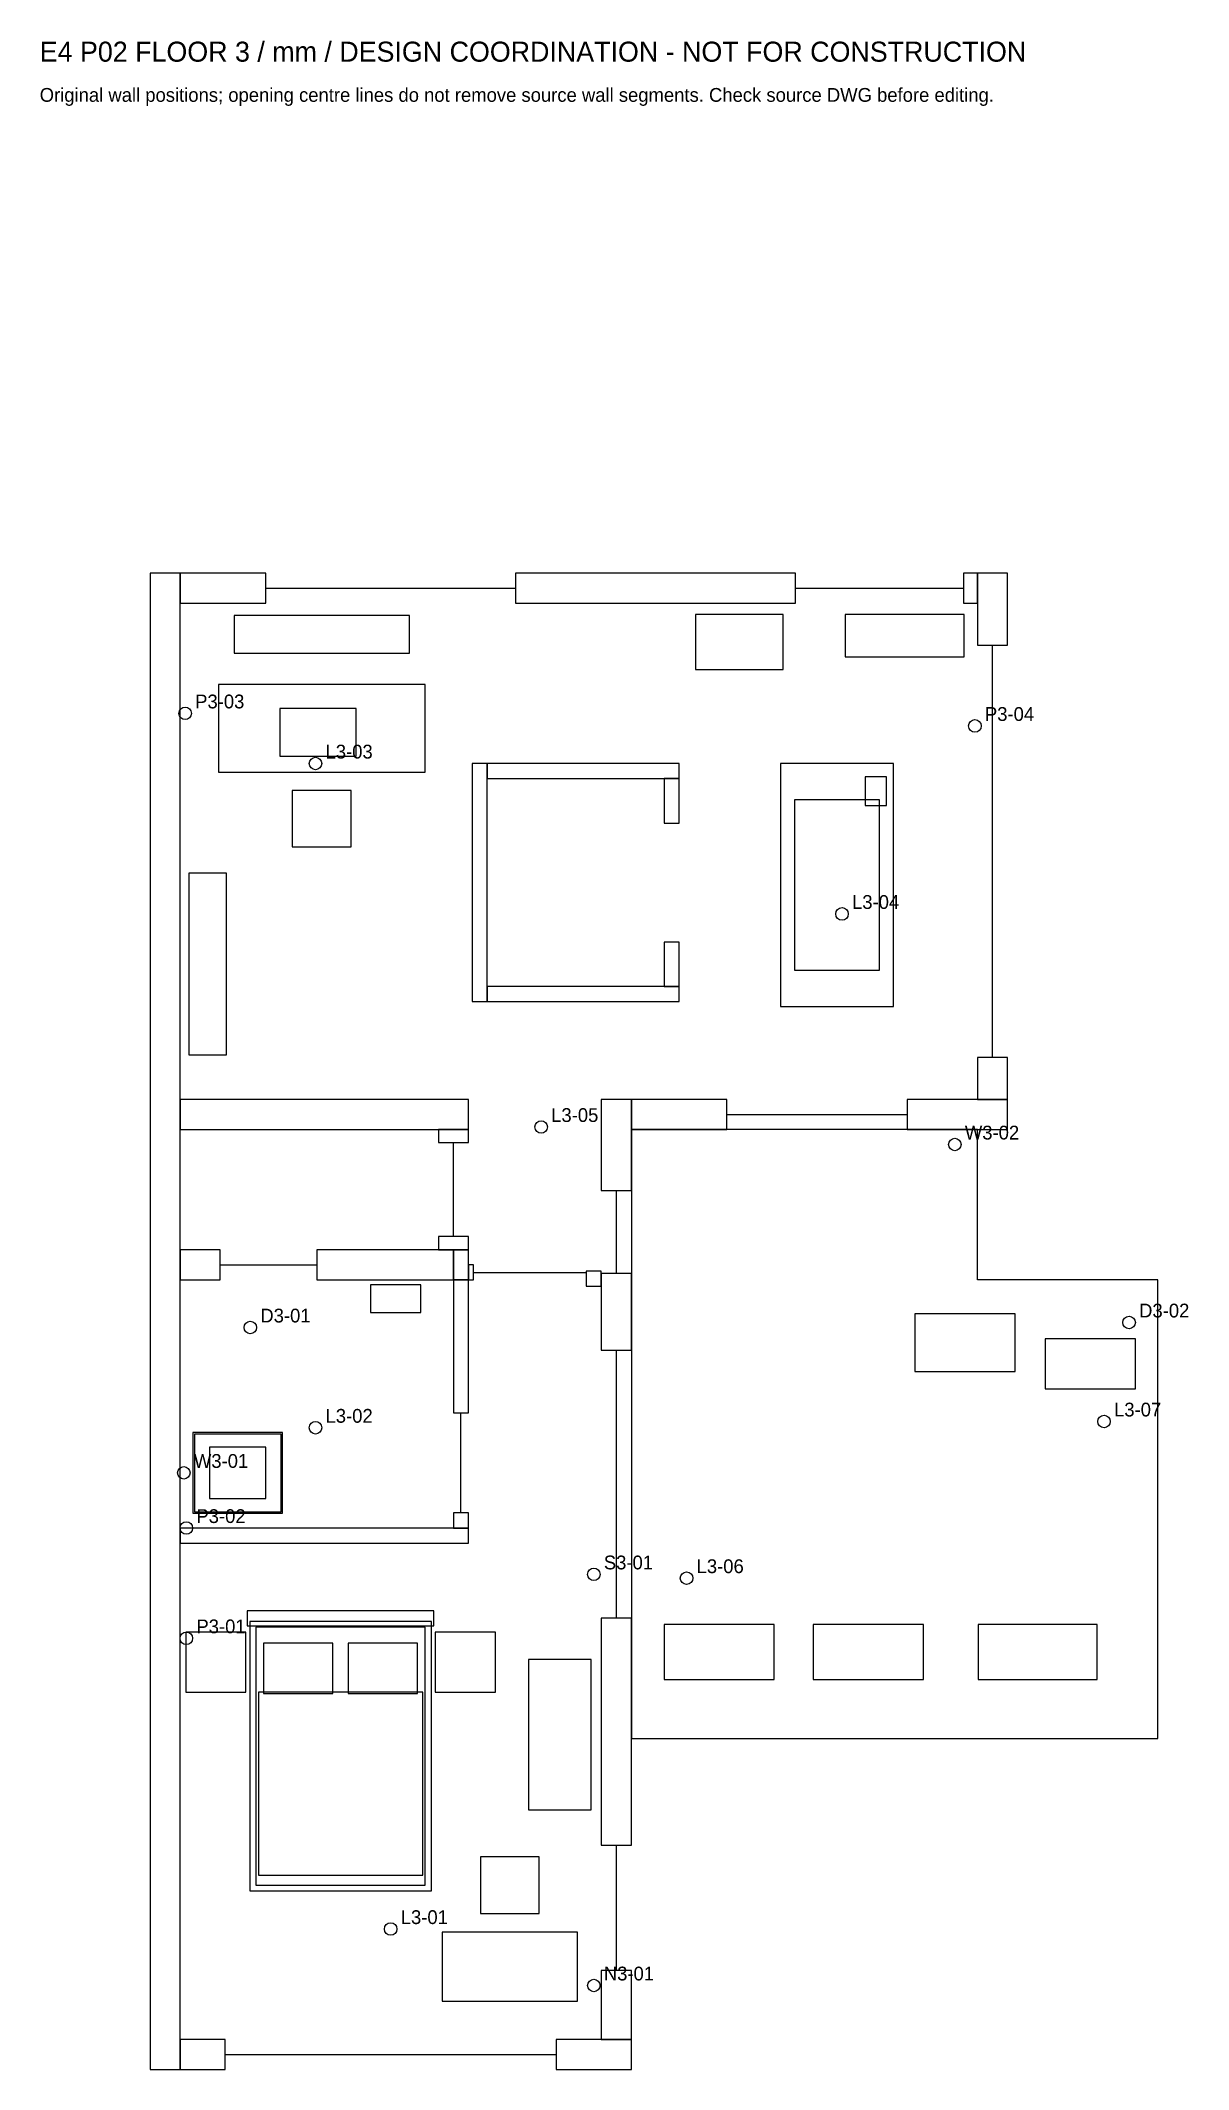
# Model space of a CAD drawing. Header units: millimetres. Extents: x -993 to 8163, y 980 to 17169.
import ezdxf

# ---------------------------------------------------------------- set-up
doc = ezdxf.new("R2010")
doc.units = ezdxf.units.MM
for name, color, linetype in [('FURNITURE', 32, 'Continuous'), ('LANDSCAPE', 3, 'Continuous'), ('NEW_INTERIOR', 30, 'Continuous'), ('NOTE', 8, 'Continuous'), ('SERVICE_INTENT', 6, 'Continuous'), ('SOURCE_OPENING', 4, 'Continuous'), ('SOURCE_WALL', 7, 'Continuous')]:
    doc.layers.add(name, color=color, linetype=linetype)

msp = doc.modelspace()

# ---------------------------------------------------------------- linework, layer by layer
at = {"layer": 'FURNITURE'}
for points in [[(550, 12280), (1950, 12280), (1950, 12580), (550, 12580)], [(4230, 12150), (4930, 12150), (4930, 12590), (4230, 12590)], [(5425, 12250), (6375, 12250), (6375, 12590), (5425, 12590)], [(425, 11330), (2075, 11330), (2075, 12030), (425, 12030)], [(915, 11460), (1525, 11460), (1525, 11840), (915, 11840)], [(4910, 9460), (5810, 9460), (5810, 11400), (4910, 11400)], [(1015, 10735), (1485, 10735), (1485, 11185), (1015, 11185)], [(5585, 11065), (5755, 11065), (5755, 11295), (5585, 11295)], [(5020, 9750), (5700, 9750), (5700, 11110), (5020, 11110)], [(490, 9075), (490, 10525), (190, 10525), (190, 9075)], [(490, 9075), (490, 10525), (190, 10525), (190, 9075)], [(490, 9075), (490, 10525), (190, 10525), (190, 9075)], [(1640, 7020), (2040, 7020), (2040, 7240), (1640, 7240)], [(5980, 6550), (6780, 6550), (6780, 7010), (5980, 7010)], [(7020, 6410), (7740, 6410), (7740, 6810), (7020, 6810)], [(222.5, 5417.5), (937.5, 5417.5), (937.5, 6062.5), (222.5, 6062.5)], [(235, 5430), (925, 5430), (925, 6050), (235, 6050)], [(355.7, 5535.4), (804.2, 5535.4), (804.2, 5944.6), (355.7, 5944.6)], [(655, 4520), (2145, 4520), (2145, 4640), (655, 4640)], [(675, 2405), (2125, 2405), (2125, 4555), (675, 4555)], [(165, 3990), (645, 3990), (645, 4470), (165, 4470)], [(725, 2450), (2075, 2450), (2075, 4510), (725, 4510)], [(785.8, 3980), (1339.2, 3980), (1339.2, 4380), (785.8, 4380)], [(1460.8, 3980), (2014.2, 3980), (2014.2, 4380), (1460.8, 4380)], [(2155, 3990), (2635, 3990), (2635, 4470), (2155, 4470)], [(3980, 4090), (4860, 4090), (4860, 4530), (3980, 4530)], [(5170, 4090), (6050, 4090), (6050, 4530), (5170, 4530)], [(6485, 4090), (7435, 4090), (7435, 4530), (6485, 4530)], [(2900, 4250), (2900, 3050), (3400, 3050), (3400, 4250)], [(745, 2530), (2055, 2530), (2055, 3990), (745, 3990)], [(2985, 2675), (2515, 2675), (2515, 2225), (2985, 2225)], [(2210, 1525), (3290, 1525), (3290, 2075), (2210, 2075)]]:
    msp.add_lwpolyline(points, close=True, dxfattribs=at)
at = {"layer": 'LANDSCAPE'}
msp.add_lwpolyline([(3720, 3620), (7920, 3620), (7920, 7280), (6480, 7280), (6480, 8480), (3720, 8480)], close=True, dxfattribs=at)
at = {"layer": 'NEW_INTERIOR'}
for points in [[(2450, 9500), (2570, 9500), (2570, 11400), (2450, 11400)], [(2570, 11280), (4100, 11280), (4100, 11400), (2570, 11400)], [(3980, 10925), (4100, 10925), (4100, 11280), (3980, 11280)], [(3980, 9620), (4100, 9620), (4100, 9975), (3980, 9975)], [(2570, 9500), (4100, 9500), (4100, 9620), (2570, 9620)]]:
    msp.add_lwpolyline(points, close=True, dxfattribs=at)
at = {"layer": 'SERVICE_INTENT'}
for centre in [(160, 11800), (6460, 11700), (1200, 11400), (5400, 10200), (3000, 8500), (6300, 8360), (7690, 6940), (680, 6900), (7490, 6150), (1200, 6100), (150, 5740), (170, 5300), (3420, 4930), (4160, 4900), (170, 4420), (1800, 2100), (3420, 1650)]:
    msp.add_circle(centre, 50, dxfattribs=at)
at = {"layer": 'SOURCE_OPENING'}
for points in [[(805, 12800), (2795, 12800)], [(5030, 12800), (6370, 12800)], [(6600, 9055), (6600, 12345)], [(4480, 8600), (5920, 8600)], [(2300, 7625), (2300, 8375)], [(3600, 7330), (3600, 7993)], [(440, 7400), (1210, 7400)], [(2460, 7340), (3360, 7340)], [(3600, 4580), (3600, 6720)], [(2360, 5420), (2360, 6220)], [(3600, 1770), (3600, 2770)], [(480, 1100), (3120, 1100)]]:
    msp.add_lwpolyline(points, dxfattribs=at)
at = {"layer": 'SOURCE_WALL'}
for points in [[(-120, 980), (120, 980), (120, 12920), (-120, 12920)], [(120, 12680), (805, 12680), (805, 12920), (120, 12920)], [(2795, 12680), (5030, 12680), (5030, 12920), (2795, 12920)], [(6370, 12680), (6480, 12680), (6480, 12920), (6370, 12920)], [(6480, 12345), (6720, 12345), (6720, 12920), (6480, 12920)], [(6480, 8720), (6720, 8720), (6720, 9055), (6480, 9055)], [(120, 8480), (2420, 8480), (2420, 8720), (120, 8720)], [(3480, 7993), (3720, 7993), (3720, 8720), (3480, 8720)], [(3720, 8480), (4480, 8480), (4480, 8720), (3720, 8720)], [(5920, 8480), (6720, 8480), (6720, 8720), (5920, 8720)], [(2180, 8375), (2420, 8375), (2420, 8480), (2180, 8480)], [(2180, 7520), (2420, 7520), (2420, 7625), (2180, 7625)], [(120, 7280), (440, 7280), (440, 7520), (120, 7520)], [(1210, 7280), (2300, 7280), (2300, 7520), (1210, 7520)], [(2300, 7280), (2420, 7280), (2420, 7520), (2300, 7520)], [(2420, 7280), (2460, 7280), (2460, 7400), (2420, 7400)], [(3360, 7230), (3480, 7230), (3480, 7350), (3360, 7350)], [(3480, 6720), (3720, 6720), (3720, 7330), (3480, 7330)], [(2300, 6220), (2420, 6220), (2420, 7280), (2300, 7280)], [(2300, 5300), (2420, 5300), (2420, 5420), (2300, 5420)], [(120, 5180), (2420, 5180), (2420, 5300), (120, 5300)], [(3480, 2770), (3720, 2770), (3720, 4580), (3480, 4580)], [(3480, 1220), (3720, 1220), (3720, 1770), (3480, 1770)], [(120, 980), (480, 980), (480, 1220), (120, 1220)], [(3120, 980), (3720, 980), (3720, 1220), (3120, 1220)]]:
    msp.add_lwpolyline(points, close=True, dxfattribs=at)

# ---------------------------------------------------------------- texts
at = {"layer": 'NOTE'}
for s, height, p in [('E4 P02 FLOOR 3 / mm / DESIGN COORDINATION - NOT FOR CONSTRUCTION', 160, (-1000, 17000)), ('Original wall positions; opening centre lines do not remove source wall segments. Check source DWG before editing.', 110, (-1000, 16680))]:
    msp.add_text(s, height=height, dxfattribs=at).set_placement(p)
at = {"layer": 'SERVICE_INTENT'}
for s, p in [('P3-03', (240, 11840)), ('P3-04', (6540, 11740)), ('L3-03', (1280, 11440)), ('L3-04', (5480, 10240)), ('L3-05', (3080, 8540)), ('W3-02', (6380, 8400)), ('D3-01', (760, 6940)), ('D3-02', (7770, 6980)), ('L3-02', (1280, 6140)), ('L3-07', (7570, 6190)), ('W3-01', (230, 5780)), ('P3-02', (250, 5340)), ('S3-01', (3500, 4970)), ('L3-06', (4240, 4940)), ('P3-01', (250, 4460)), ('L3-01', (1880, 2140)), ('N3-01', (3500, 1690))]:
    msp.add_text(s, height=110, dxfattribs=at).set_placement(p)

doc.saveas('drawing.dxf')
